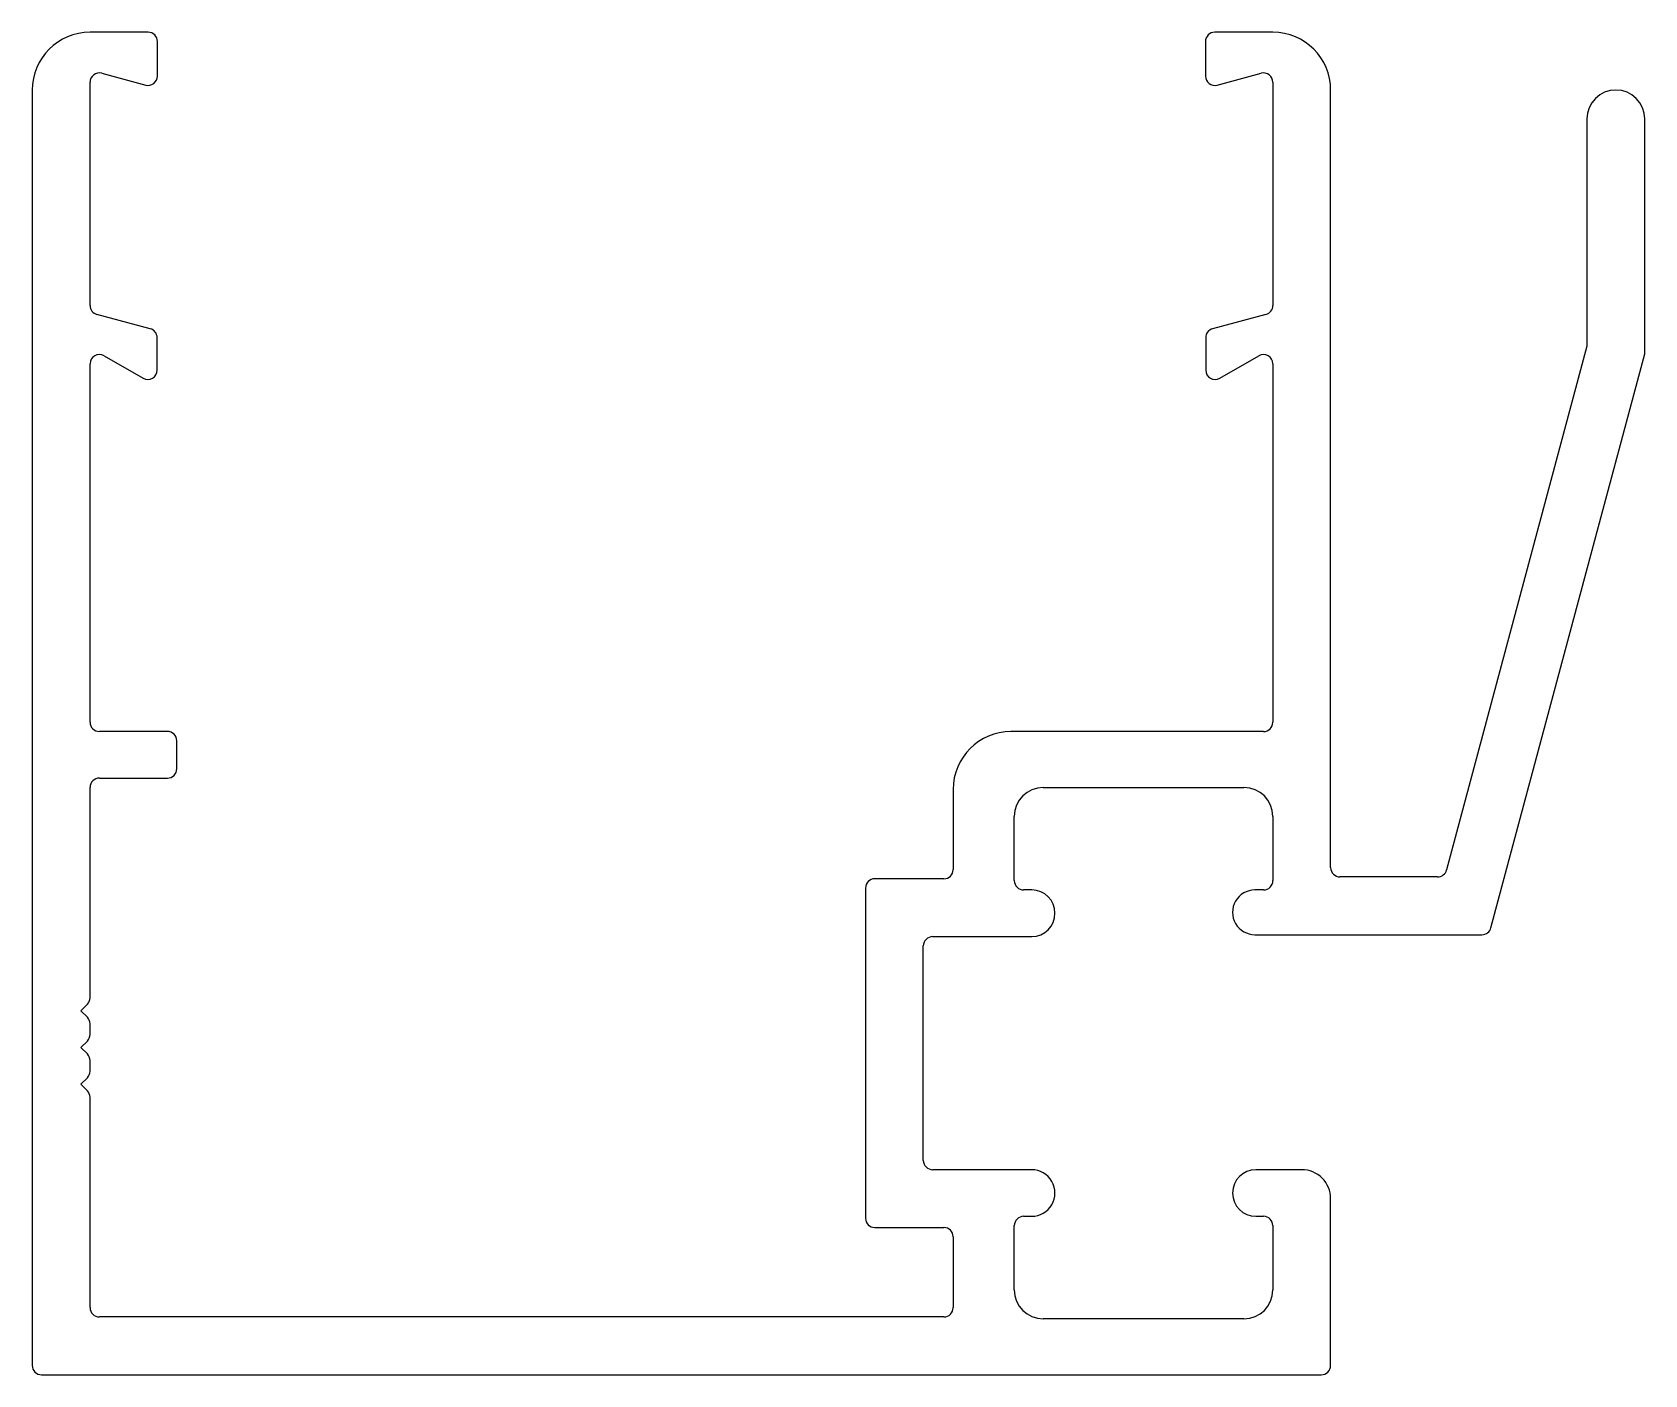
# Model space of a CAD drawing. Extents: x -16.6 to 27.4, y 6.3 to 42.9.
import ezdxf

# ---------------------------------------------------------------- set-up
doc = ezdxf.new("R2010")
doc.units = 0
doc.layers.get('0').update_dxf_attribs({"linetype": 'CONTINUOUS'})

msp = doc.modelspace()

# ---------------------------------------------------------------- linework, layer by layer
for p, q in [((-13.429, 42.888), (-15.012, 42.888)), ((-13.175, 41.695), (-13.175, 42.634)), ((15.384, 42.634), (15.384, 41.695)), ((17.221, 42.888), (15.638, 42.888)), ((-14.692, 41.77), (-13.494, 41.45)), ((15.705, 41.45), (16.901, 41.77)), ((-16.586, 41.313), (-16.586, 6.566)), ((-15.012, 35.445), (-15.012, 41.525)), ((17.221, 41.525), (17.221, 35.445)), ((18.796, 20.129), (18.796, 41.313)), ((25.781, 40.526), (25.781, 34.339)), ((27.356, 34.131), (27.356, 40.526)), ((-13.371, 34.81), (-14.823, 35.199)), ((17.033, 35.199), (15.581, 34.81)), ((-13.183, 33.68), (-13.183, 34.565)), ((15.392, 34.565), (15.392, 33.68)), ((25.781, 34.339), (21.956, 20.065)), ((-15.012, 24.092), (-15.012, 33.856)), ((-14.63, 34.076), (-13.564, 33.461)), ((15.773, 33.461), (16.839, 34.076)), ((17.221, 33.856), (17.221, 24.089)), ((23.164, 18.489), (27.356, 34.131)), ((-12.903, 23.838), (-14.758, 23.838)), ((16.967, 23.835), (10.084, 23.835)), ((-12.649, 22.822), (-12.649, 23.584)), ((-14.758, 22.568), (-12.903, 22.568)), ((-15.012, 16.581), (-15.012, 22.314)), ((8.509, 22.26), (8.509, 20.078)), ((10.963, 22.311), (16.434, 22.311)), ((10.176, 19.773), (10.176, 21.524)), ((17.221, 21.524), (17.221, 19.773)), ((8.255, 19.824), (6.375, 19.824)), ((21.711, 19.875), (19.05, 19.875)), ((6.121, 19.57), (6.121, 10.577)), ((10.649, 19.519), (10.43, 19.519)), ((16.967, 19.519), (16.732, 19.519)), ((7.95, 18.249), (8.509, 18.249)), ((8.509, 18.249), (10.649, 18.249)), ((16.733, 18.301), (22.919, 18.301)), ((7.696, 12.152), (7.696, 17.995)), ((-15.262, 16.227), (-15.085, 16.404)), ((-15.085, 16.05), (-15.262, 16.227)), ((-15.012, 15.581), (-15.012, 15.874)), ((-15.262, 15.227), (-15.085, 15.404)), ((-15.085, 15.051), (-15.262, 15.227)), ((-15.012, 14.581), (-15.012, 14.874)), ((-15.262, 14.227), (-15.085, 14.404)), ((-15.085, 14.051), (-15.262, 14.227)), ((-15.012, 8.141), (-15.012, 13.874)), ((8.509, 11.898), (7.95, 11.898)), ((10.649, 11.898), (8.509, 11.898)), ((18.008, 11.898), (16.758, 11.898)), ((18.796, 6.566), (18.796, 11.11)), ((10.43, 10.628), (10.649, 10.628)), ((16.758, 10.628), (16.967, 10.628)), ((6.375, 10.323), (8.255, 10.323)), ((10.176, 8.623), (10.176, 10.374)), ((17.221, 10.374), (17.221, 8.623)), ((8.509, 10.069), (8.509, 8.141)), ((8.255, 7.887), (-14.758, 7.887)), ((16.434, 7.836), (10.963, 7.836)), ((-16.332, 6.312), (18.542, 6.312))]:
    msp.add_line(p, q)
for centre, radius, start, end in [((-15.012, 41.313), 1.575, 90, 180), ((-13.429, 42.634), 0.254, 360, 90), ((15.638, 42.634), 0.254, 90, 180), ((17.221, 41.313), 1.575, 360, 90), ((-14.758, 41.525), 0.254, 75, 180), ((16.967, 41.525), 0.254, 360, 105.1879), ((-13.429, 41.695), 0.254, 255, 360), ((15.638, 41.695), 0.254, 180, 285.1879), ((26.568, 40.526), 0.787, 0, 180), ((-14.758, 35.445), 0.254, 180, 255), ((16.967, 35.445), 0.254, 285, 0), ((-13.437, 34.565), 0.254, 360, 75), ((15.646, 34.565), 0.254, 105, 180), ((-14.758, 33.856), 0.254, 59.8247, 180), ((16.967, 33.856), 0.254, 360, 120.1753), ((-13.437, 33.68), 0.254, 240, 360), ((15.646, 33.68), 0.254, 180, 300), ((-14.758, 24.092), 0.254, 180, 270), ((-12.903, 23.584), 0.254, 0, 90), ((10.084, 22.26), 1.575, 90, 180), ((16.967, 24.089), 0.254, 270, 0), ((-14.758, 22.314), 0.254, 90, 180), ((-12.903, 22.822), 0.254, 270, 0), ((10.963, 21.524), 0.787, 90, 180), ((16.434, 21.524), 0.787, 360, 90), ((6.375, 19.57), 0.254, 90.0001, 180), ((8.255, 20.078), 0.254, 270.0001, 0), ((19.05, 20.129), 0.254, 180, 270), ((21.711, 20.129), 0.254, 270, 345.188), ((10.43, 19.773), 0.254, 180, 270.0007), ((10.649, 18.884), 0.635, 270.0007, 90.0007), ((16.732, 18.91), 0.609, 89.9993, 270.1271), ((16.967, 19.773), 0.254, 269.9994, 360), ((22.919, 18.555), 0.254, 270, 345), ((7.95, 17.995), 0.254, 90.0001, 180), ((-15.262, 16.581), 0.25, 315, 360), ((-15.262, 15.874), 0.25, 360, 45), ((-15.262, 15.581), 0.25, 315, 360), ((-15.262, 14.874), 0.25, 0, 45), ((-15.262, 14.581), 0.25, 315, 0), ((-15.262, 13.874), 0.25, 360, 45), ((7.95, 12.152), 0.254, 180, 270), ((10.649, 11.263), 0.635, 269.9987, 90), ((16.758, 11.263), 0.635, 90.0008, 270), ((18.008, 11.11), 0.787, 0, 90.0008), ((6.375, 10.577), 0.254, 180, 270), ((10.43, 10.374), 0.254, 89.9987, 180), ((16.967, 10.374), 0.254, 360, 90), ((8.255, 10.069), 0.254, 360, 90), ((10.963, 8.623), 0.787, 180, 270), ((16.434, 8.623), 0.787, 270, 360), ((-14.758, 8.141), 0.254, 180, 270), ((8.255, 8.141), 0.254, 270, 0), ((-16.332, 6.566), 0.254, 180, 270), ((18.542, 6.566), 0.254, 270, 0)]:
    msp.add_arc(centre, radius, start, end)

doc.saveas('drawing.dxf')
